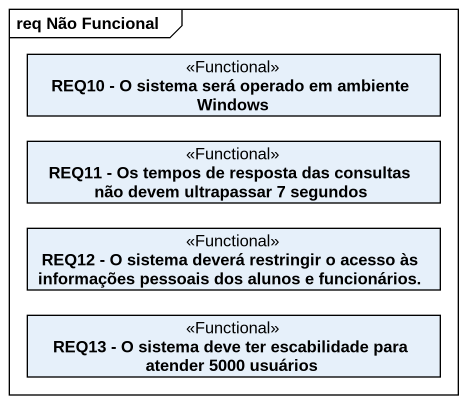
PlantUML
@startuml
mainframe req Não Funcional
hide circle
hide empty members
class "REQ10 - O sistema será operado em ambiente Windows" as REQ10_O_sistema_será <<Functional>>
class "REQ11 - Os tempos de resposta das consultas não devem ultrapassar 7 segundos" as REQ11_Os_tempos_de_resposta <<Functional>>
class "REQ12 - O sistema deverá restringir o acesso às informações pessoais dos alunos e funcionários." as REQ12_O_sistema_deverá <<Functional>>
class "REQ13 - O sistema deve ter escabilidade para atender 5000 usuários" as REQ13_O_sistema_deve_ter <<Functional>>
@enduml
